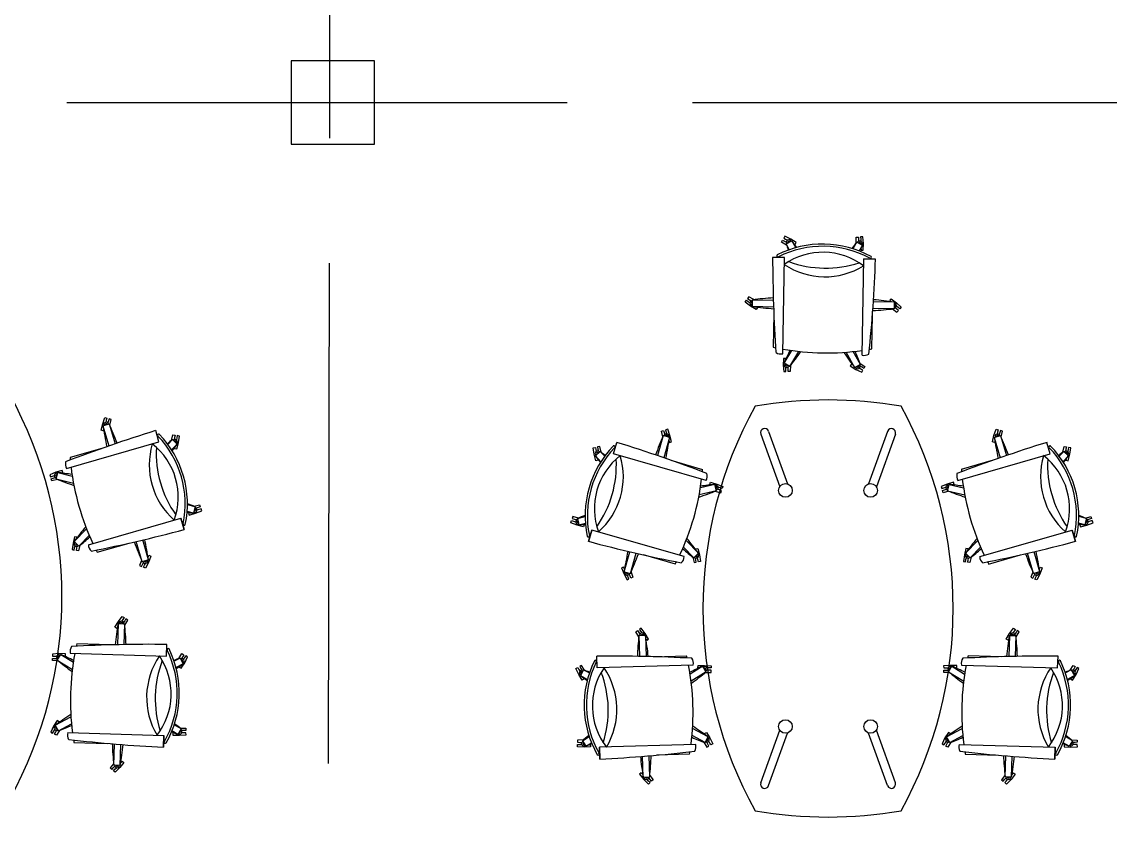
# Model space of a CAD drawing. Header units: millimetres. Extents: x -1544140 to 7445918, y -1294905 to 2019878.
# Drawn here: x 691253 to 696472, y 175672 to 179525 of the extents above; entities that cross this region are included whole.
import ezdxf

# ---------------------------------------------------------------- set-up
doc = ezdxf.new("R2010")
doc.units = ezdxf.units.MM
doc.header["$MEASUREMENT"] = 0
doc.linetypes.add('ACAD_ISO02W100', pattern=[15, 12, -3])

msp = doc.modelspace()

# ---------------------------------------------------------------- linework, layer by layer
at = {"color": 9, "linetype": 'ACAD_ISO02W100', "ltscale": 200, "true_color": 0xc4c4c5}
for p, q in [((692689.5, 154967.2), (692744.4, 188137.8)), ((631468.7, 179136.6), (753969, 179137.8))]:
    msp.add_line(p, q, dxfattribs=at)
at = {"color": 18, "linetype": 'ByBlock', "true_color": 0x000000}
for p, q in [((694896.4, 178468.4), (694901.4, 178477.7)), ((694920.1, 178454.1), (694896.4, 178468.4)), ((694901.4, 178477.7), (694910.7, 178472.7)), ((694911.4, 178496.1), (694906.4, 178486.9)), ((694906.4, 178486.9), (694915.7, 178481.9)), ((694910.7, 178472.7), (694919.6, 178467.9)), ((694939.9, 178482.6), (694911.4, 178496.1)), ((694915.7, 178481.9), (694924.6, 178477.1)), ((694917.9, 178459.7), (694945.4, 178475)), ((694966.9, 178466.2), (694939.9, 178482.6)), ((694945.4, 178475), (694964.1, 178441.3)), ((694961.9, 178457), (694966.9, 178466.2)), ((695257.7, 178469.6), (695237.9, 178436.6)), ((695254, 178464.9), (695254.5, 178492.5)), ((695254.5, 178492.5), (695265, 178492.8)), ((695257.7, 178469.6), (695284.7, 178453.4)), ((695265, 178492.8), (695265.3, 178482.3)), ((695265.3, 178482.3), (695265.6, 178472.2)), ((695286, 178493.4), (695275.5, 178493.1)), ((695275.5, 178493.1), (695275.8, 178482.6)), ((695275.8, 178482.6), (695276.1, 178472.5)), ((695288.5, 178462), (695286, 178493.4)), ((694917.9, 178459.7), (694933.4, 178431.7)), ((694956.4, 178459.9), (694961.9, 178457)), ((695284.7, 178453.4), (695268.2, 178425.9)), ((695277.2, 178436.3), (695277.3, 178430.2)), ((695277.3, 178430.2), (695287.8, 178430.5)), ((695287.8, 178430.5), (695288.5, 178462)), ((694909.9, 178394.1), (694853.4, 178395.1)), ((694902, 177932.7), (694909.9, 178394.1)), ((695282.5, 177926.2), (695290.4, 178387.6)), ((695290.4, 178387.6), (695346.9, 178386.6)), ((695346.9, 178386.6), (695290.4, 178387.6)), ((694739.3, 178206.7), (694733.5, 178198)), ((694763.1, 178192.6), (694739.3, 178206.7)), ((694721.9, 178180.5), (694727.7, 178189.2)), ((694747.3, 178161.8), (694721.9, 178180.5)), ((694727.7, 178189.2), (694736.4, 178183.4)), ((694733.5, 178198), (694742.2, 178192.2)), ((694736.4, 178183.4), (694744.9, 178177.8)), ((694742.2, 178192.2), (694750.7, 178186.6)), ((694774.4, 178145.6), (694747.3, 178161.8)), ((694756.6, 178160.4), (694757.1, 178191.9)), ((694756.6, 178160.4), (694857.9, 178158.7)), ((694757.1, 178191.9), (694856.9, 178190.2)), ((694780.2, 178154.4), (694774.4, 178145.6)), ((694775, 178157.8), (694780.2, 178154.4)), ((695435.6, 178148.8), (695334.3, 178150.5)), ((695436.2, 178180.3), (695336.4, 178182)), ((695415.6, 178189.2), (695422.5, 178197.1)), ((695423.5, 178182.3), (695415.6, 178189.2)), ((695422.5, 178197.1), (695447.3, 178177.6)), ((695423.8, 178182.1), (695423.5, 178182.3)), ((695436.2, 178180.3), (695435.6, 178148.8)), ((695448.3, 178146.8), (695440.6, 178153.4)), ((695447.3, 178177.6), (695470, 178155.7)), ((695455.2, 178154.7), (695447.6, 178161.3)), ((695463.1, 178147.8), (695455.2, 178154.7)), ((695470, 178155.7), (695463.1, 178147.8)), ((694859.3, 178123.7), (694856.6, 177964.4)), ((695329, 177956.3), (695331.7, 178115.6)), ((695428.9, 178148), (695449.3, 178132)), ((695456.2, 178139.9), (695448.3, 178146.8)), ((695449.3, 178132), (695456.2, 178139.9)), ((694908.1, 177887.3), (694944.8, 177948.5)), ((694935.1, 177871.1), (694978.9, 177944.2)), ((695247.3, 177865.8), (695206, 177940.3)), ((695274.9, 177881), (695240.2, 177943.5)), ((694904.9, 177910.3), (694904.2, 177878.7)), ((694915.4, 177910.6), (694904.9, 177910.3)), ((694915.6, 177904.4), (694915.4, 177910.6)), ((694904.2, 177878.7), (694906.7, 177847.3)), ((694906.7, 177847.3), (694917.2, 177847.6)), ((694935.1, 177871.1), (694908.1, 177887.3)), ((694916.9, 177858.1), (694916.6, 177868.2)), ((694917.2, 177847.6), (694916.9, 177858.1)), ((694927.4, 177858.4), (694927.1, 177868.5)), ((694927.7, 177847.9), (694927.4, 177858.4)), ((694938.2, 177848.2), (694927.7, 177847.9)), ((694938.8, 177875.8), (694938.2, 177848.2)), ((695230.9, 177883.7), (695225.9, 177874.5)), ((695225.9, 177874.5), (695252.9, 177858.2)), ((695236.3, 177880.8), (695230.9, 177883.7)), ((695274.9, 177881), (695247.3, 177865.8)), ((695252.9, 177858.2), (695281.3, 177844.6)), ((695277.1, 177858.8), (695268.2, 177863.6)), ((695272.7, 177886.6), (695296.3, 177872.3)), ((695282.1, 177868), (695273.2, 177872.8)), ((695286.3, 177853.8), (695277.1, 177858.8)), ((695281.3, 177844.6), (695286.3, 177853.8)), ((695291.3, 177863), (695282.1, 177868)), ((695296.3, 177872.3), (695291.3, 177863)), ((691640.6, 177597.3), (691651, 177627)), ((691651, 177627), (691661.1, 177624)), ((691633.1, 177566.7), (691640.6, 177597.3)), ((691642, 177588), (691672.3, 177596.7)), ((691642, 177588), (691670, 177490.6)), ((691658.1, 177614), (691655.2, 177604.3)), ((691661.1, 177624), (691658.1, 177614)), ((691668.2, 177611), (691665.3, 177601.3)), ((691671.2, 177621), (691668.2, 177611)), ((691681.2, 177618.1), (691671.2, 177621)), ((691672.3, 177596.7), (691699.9, 177500.8)), ((691674.7, 177591.2), (691681.2, 177618.1)), ((691643.1, 177563.7), (691633.1, 177566.7)), ((691644.9, 177569.6), (691643.1, 177563.7)), ((691910.3, 177509.8), (691894.7, 177564.1)), ((691970.7, 177517.6), (691977.5, 177544.4)), ((691977.5, 177544.4), (691987.8, 177542.4)), ((691985.7, 177532.1), (691983.7, 177522.1)), ((691987.8, 177542.4), (691985.7, 177532.1)), ((691996, 177530), (691994, 177520.1)), ((691998.1, 177540.3), (691996, 177530)), ((692008.4, 177538.3), (691998.1, 177540.3)), ((692003.7, 177507.1), (692008.4, 177538.3)), ((694329.1, 177540.3), (694301.5, 177444.4)), ((694320.1, 177561.6), (694330.2, 177564.6)), ((694326.7, 177534.7), (694320.1, 177561.6)), ((694359.4, 177531.5), (694329.1, 177540.3)), ((694330.2, 177564.6), (694333.2, 177554.5)), ((694359.4, 177531.5), (694331.3, 177434.1)), ((694333.2, 177554.5), (694336.1, 177544.8)), ((694350.3, 177570.6), (694340.3, 177567.6)), ((694340.3, 177567.6), (694343.3, 177557.5)), ((694343.3, 177557.5), (694346.2, 177547.8)), ((694360.8, 177540.8), (694350.3, 177570.6)), ((694368.3, 177510.2), (694360.8, 177540.8)), ((695907.4, 177510.2), (695914.9, 177540.8)), ((695914.9, 177540.8), (695925.4, 177570.6)), ((695916.3, 177531.5), (695946.6, 177540.3)), ((695916.3, 177531.5), (695944.4, 177434.1)), ((695925.4, 177570.6), (695935.4, 177567.6)), ((695932.4, 177557.5), (695929.5, 177547.8)), ((695935.4, 177567.6), (695932.4, 177557.5)), ((695942.5, 177554.5), (695939.6, 177544.8)), ((695945.5, 177564.6), (695942.5, 177554.5)), ((695955.6, 177561.6), (695945.5, 177564.6)), ((695946.6, 177540.3), (695974.2, 177444.4)), ((695949, 177534.7), (695955.6, 177561.6)), ((691466.9, 177382.3), (691910.3, 177509.8)), ((691637, 177479), (691483.9, 177435)), ((691975.4, 177521.4), (691953.2, 177498.3)), ((691998.1, 177499.5), (691971.4, 177471.8)), ((691975.4, 177521.4), (691998.1, 177499.5)), ((691986.9, 177484.6), (691985.7, 177478.5)), ((691985.7, 177478.5), (691996, 177476.5)), ((691996, 177476.5), (692003.7, 177507.1)), ((693993, 177481.8), (694003.3, 177483.9)), ((693997.7, 177450.6), (693993, 177481.8)), ((694003.3, 177483.9), (694005.4, 177473.6)), ((694005.4, 177473.6), (694007.4, 177463.6)), ((694023.9, 177488), (694013.6, 177485.9)), ((694013.6, 177485.9), (694015.7, 177475.6)), ((694015.7, 177475.6), (694017.7, 177465.7)), ((694030.7, 177461.2), (694023.9, 177488)), ((694091, 177453.4), (694106.7, 177507.6)), ((694356.5, 177513.1), (694358.2, 177507.2)), ((694358.2, 177507.2), (694368.3, 177510.2)), ((695917.5, 177507.2), (695907.4, 177510.2)), ((695919.2, 177513.1), (695917.5, 177507.2)), ((696184.7, 177453.4), (696169, 177507.6)), ((696245, 177461.2), (696251.8, 177488)), ((696251.8, 177488), (696262.1, 177485.9)), ((696260, 177475.6), (696258, 177465.7)), ((696262.1, 177485.9), (696260, 177475.6)), ((696270.3, 177473.6), (696268.3, 177463.6)), ((696272.4, 177483.9), (696270.3, 177473.6)), ((696282.7, 177481.8), (696272.4, 177483.9)), ((696278, 177450.6), (696282.7, 177481.8)), ((694005.4, 177420), (693997.7, 177450.6)), ((694026, 177464.9), (694003.3, 177443.1)), ((694003.3, 177443.1), (694030, 177415.4)), ((694015.7, 177422.1), (694005.4, 177420)), ((694014.5, 177428.1), (694015.7, 177422.1)), ((694026, 177464.9), (694048.2, 177441.9)), ((694534.5, 177325.8), (694091, 177453.4)), ((694364.4, 177422.6), (694517.5, 177378.5)), ((695741.2, 177325.8), (696184.7, 177453.4)), ((695911.3, 177422.6), (695758.2, 177378.5)), ((696249.7, 177464.9), (696227.5, 177441.9)), ((696272.4, 177443.1), (696245.7, 177415.4)), ((696249.7, 177464.9), (696272.4, 177443.1)), ((696261.2, 177428.1), (696260, 177422.1)), ((696260, 177422.1), (696270.3, 177420)), ((696270.3, 177420), (696278, 177450.6)), ((691446.3, 177372.9), (691415.9, 177364.3)), ((691449.6, 177362.9), (691446.3, 177372.9)), ((691415.9, 177364.3), (691386.6, 177352.7)), ((691386.6, 177352.7), (691389.9, 177342.8)), ((691389.9, 177342.8), (691399.9, 177346.1)), ((691393.3, 177332.8), (691403.2, 177336.2)), ((691396.7, 177322.9), (691393.3, 177332.8)), ((691423.3, 177330.4), (691396.7, 177322.9)), ((691399.9, 177346.1), (691409.5, 177349.4)), ((691403.2, 177336.2), (691412.8, 177339.4)), ((691417.7, 177332.6), (691425.3, 177363.2)), ((691417.7, 177332.6), (691500.4, 177312)), ((691425.3, 177363.2), (691494.5, 177346)), ((691443.8, 177361), (691449.6, 177362.9)), ((694551.8, 177306.5), (694555.1, 177316.4)), ((694555.1, 177316.4), (694585.5, 177307.8)), ((695720.6, 177316.4), (695690.2, 177307.8)), ((695723.9, 177306.5), (695720.6, 177316.4)), ((694583.7, 177276.1), (694501, 177255.6)), ((694576.1, 177306.7), (694506.8, 177289.5)), ((694557.6, 177304.5), (694551.8, 177306.5)), ((694583.7, 177276.1), (694576.1, 177306.7)), ((694578.1, 177274), (694604.7, 177266.4)), ((694585.5, 177307.8), (694614.8, 177296.3)), ((694598.1, 177279.7), (694588.5, 177283)), ((694601.5, 177289.7), (694591.9, 177292.9)), ((694608.1, 177276.4), (694598.1, 177279.7)), ((694611.5, 177286.3), (694601.5, 177289.7)), ((694604.7, 177266.4), (694608.1, 177276.4)), ((694614.8, 177296.3), (694611.5, 177286.3)), ((695690.2, 177307.8), (695660.9, 177296.3)), ((695660.9, 177296.3), (695664.3, 177286.3)), ((695664.3, 177286.3), (695674.2, 177289.7)), ((695667.6, 177276.4), (695677.6, 177279.7)), ((695671, 177266.4), (695667.6, 177276.4)), ((695697.6, 177274), (695671, 177266.4)), ((695674.2, 177289.7), (695683.8, 177292.9)), ((695677.6, 177279.7), (695687.2, 177283)), ((695692, 177276.1), (695699.6, 177306.7)), ((695692, 177276.1), (695774.7, 177255.6)), ((695699.6, 177306.7), (695768.9, 177289.5)), ((695718.1, 177304.5), (695723.9, 177306.5)), ((692076.8, 177168.8), (692045.7, 177176.5)), ((692084.4, 177199.4), (692047.1, 177208.7)), ((692058.3, 177171), (692052.4, 177169)), ((692052.4, 177169), (692055.8, 177159.1)), ((692055.8, 177159.1), (692086.1, 177167.7)), ((692084.4, 177199.4), (692076.8, 177168.8)), ((692078.8, 177201.6), (692105.4, 177209.1)), ((692086.1, 177167.7), (692115.5, 177179.3)), ((692098.8, 177195.8), (692089.2, 177192.6)), ((692102.2, 177185.9), (692092.6, 177182.6)), ((692108.8, 177199.2), (692098.8, 177195.8)), ((692112.1, 177189.2), (692102.2, 177185.9)), ((692105.4, 177209.1), (692108.8, 177199.2)), ((692115.5, 177179.3), (692112.1, 177189.2)), ((691572.1, 177016.5), (692015.5, 177144.1)), ((692015.5, 177144.1), (692031.1, 177089.8)), ((692031.1, 177089.8), (692015.5, 177144.1)), ((693885.9, 177122.8), (693889.3, 177132.8)), ((693915.3, 177111.2), (693885.9, 177122.8)), ((693889.3, 177132.8), (693899.2, 177129.4)), ((693896, 177152.7), (693892.6, 177142.7)), ((693892.6, 177142.7), (693902.6, 177139.3)), ((693922.6, 177145.1), (693896, 177152.7)), ((693899.2, 177129.4), (693908.8, 177126.2)), ((693902.6, 177139.3), (693912.2, 177136.1)), ((693945.6, 177102.6), (693915.3, 177111.2)), ((693917, 177142.9), (693954.3, 177152.2)), ((693917, 177142.9), (693924.6, 177112.4)), ((693924.6, 177112.4), (693955.7, 177120.1)), ((693943.1, 177114.6), (693949, 177112.6)), ((693949, 177112.6), (693945.6, 177102.6)), ((696351.1, 177112.4), (696320, 177120.1)), ((696358.7, 177142.9), (696321.4, 177152.2)), ((696332.6, 177114.6), (696326.7, 177112.6)), ((696326.7, 177112.6), (696330.1, 177102.6)), ((696330.1, 177102.6), (696360.5, 177111.2)), ((696358.7, 177142.9), (696351.1, 177112.4)), ((696353.1, 177145.1), (696379.7, 177152.7)), ((696360.5, 177111.2), (696389.8, 177122.8)), ((696373.1, 177139.3), (696363.5, 177136.1)), ((696376.5, 177129.4), (696366.9, 177126.2)), ((696383.1, 177142.7), (696373.1, 177139.3)), ((696386.4, 177132.8), (696376.5, 177129.4)), ((696379.7, 177152.7), (696383.1, 177142.7)), ((696389.8, 177122.8), (696386.4, 177132.8)), ((691506.1, 177055.5), (691498.3, 177024.9)), ((691504, 177032.5), (691563.2, 177093.8)), ((691516.4, 177053.4), (691506.1, 177055.5)), ((691515.2, 177047.4), (691516.4, 177053.4)), ((691526.7, 177010.6), (691576.2, 177062)), ((693985.9, 177087.6), (693970.2, 177033.3)), ((693970.2, 177033.3), (693985.9, 177087.6)), ((694429.3, 176960.1), (693985.9, 177087.6)), ((695846.4, 176960.1), (696289.9, 177087.6)), ((696289.9, 177087.6), (696305.5, 177033.3)), ((696305.5, 177033.3), (696289.9, 177087.6)), ((691498.3, 177024.9), (691493.7, 176993.7)), ((691526.7, 177010.6), (691504, 177032.5)), ((691504, 176991.7), (691506, 177002)), ((691506, 177002), (691508, 177011.9)), ((691516.3, 176999.9), (691518.3, 177009.8)), ((691531.3, 177014.3), (691524.6, 176987.5)), ((691614.5, 176980.9), (691767.6, 177024.9)), ((691829.8, 176935.3), (691801.7, 177032.7)), ((691860, 176944), (691832.4, 177039.9)), ((694474.7, 176954.1), (694425.2, 177005.5)), ((694497.4, 176976), (694438.2, 177037.4)), ((695778.3, 176976), (695837.5, 177037.4)), ((695801, 176954.1), (695850.5, 177005.5)), ((691493.7, 176993.7), (691504, 176991.7)), ((691514.3, 176989.6), (691516.3, 176999.9)), ((691524.6, 176987.5), (691514.3, 176989.6)), ((691858.1, 176956.4), (691858.2, 176956.7)), ((691858.2, 176956.7), (691862.5, 176966.3)), ((691872.1, 176962), (691860.7, 176932.6)), ((691862.5, 176966.3), (691872.1, 176962)), ((694141.4, 176887.5), (694168.9, 176983.4)), ((694171.6, 176878.8), (694199.7, 176976.3)), ((694386.9, 176924.4), (694233.8, 176968.5)), ((694470, 176957.9), (694476.8, 176931.1)), ((694474.7, 176954.1), (694497.4, 176976)), ((694485, 176943.4), (694483.1, 176953.4)), ((694485, 176997), (694495.3, 176999.1)), ((694486.2, 176990.9), (694485, 176997)), ((694495.3, 176945.5), (694493.3, 176955.4)), ((694495.3, 176999.1), (694503, 176968.5)), ((694503, 176968.5), (694507.7, 176937.3)), ((695772.7, 176968.5), (695768, 176937.3)), ((695780.4, 176999.1), (695772.7, 176968.5)), ((695801, 176954.1), (695778.3, 176976)), ((695790.7, 176997), (695780.4, 176999.1)), ((695780.4, 176945.5), (695782.4, 176955.4)), ((695789.5, 176990.9), (695790.7, 176997)), ((695790.7, 176943.4), (695792.7, 176953.4)), ((695805.7, 176957.9), (695798.9, 176931.1)), ((695888.8, 176924.4), (696041.9, 176968.5)), ((696104.1, 176878.8), (696076, 176976.3)), ((696134.3, 176887.5), (696106.8, 176983.4)), ((691827.1, 176941.5), (691817.7, 176917.3)), ((691817.7, 176917.3), (691827.2, 176913)), ((691827.2, 176913), (691831.5, 176922.6)), ((691860, 176944), (691829.8, 176935.3)), ((691831.5, 176922.6), (691835.7, 176931.9)), ((691836.8, 176908.7), (691841.1, 176918.3)), ((691846.4, 176904.5), (691836.8, 176908.7)), ((691841.1, 176918.3), (691845.2, 176927.6)), ((691860.7, 176932.6), (691846.4, 176904.5)), ((694138.9, 176909.8), (694129.3, 176905.5)), ((694129.3, 176905.5), (694140.7, 176876.1)), ((694143.1, 176900.2), (694138.9, 176909.8)), ((694143.3, 176899.9), (694143.1, 176900.2)), ((694476.8, 176931.1), (694487.1, 176933.2)), ((694487.1, 176933.2), (694485, 176943.4)), ((694497.4, 176935.2), (694495.3, 176945.5)), ((694507.7, 176937.3), (694497.4, 176935.2)), ((695768, 176937.3), (695778.3, 176935.2)), ((695778.3, 176935.2), (695780.4, 176945.5)), ((695788.6, 176933.2), (695790.7, 176943.4)), ((695798.9, 176931.1), (695788.6, 176933.2)), ((696132.4, 176899.9), (696132.6, 176900.2)), ((696132.6, 176900.2), (696136.8, 176909.8)), ((696146.4, 176905.5), (696135, 176876.1)), ((696136.8, 176909.8), (696146.4, 176905.5)), ((694140.7, 176876.1), (694155, 176848)), ((694141.4, 176887.5), (694171.6, 176878.8)), ((694155, 176848), (694164.5, 176852.3)), ((694160.3, 176861.9), (694156.1, 176871.1)), ((694164.5, 176852.3), (694160.3, 176861.9)), ((694169.9, 176866.1), (694165.7, 176875.4)), ((694174.1, 176856.6), (694169.9, 176866.1)), ((694183.7, 176860.8), (694174.1, 176856.6)), ((694174.3, 176885), (694183.7, 176860.8)), ((696101.4, 176885), (696092, 176860.8)), ((696092, 176860.8), (696101.6, 176856.6)), ((696101.6, 176856.6), (696105.8, 176866.1)), ((696134.3, 176887.5), (696104.1, 176878.8)), ((696105.8, 176866.1), (696110, 176875.4)), ((696111.2, 176852.3), (696115.4, 176861.9)), ((696120.7, 176848), (696111.2, 176852.3)), ((696115.4, 176861.9), (696119.6, 176871.1)), ((696135, 176876.1), (696120.7, 176848)), ((691699.2, 176621.3), (691715.7, 176648.2)), ((691714.3, 176638.9), (691711.2, 176537.6)), ((691714.3, 176638.9), (691745.8, 176637.9)), ((691715.7, 176648.2), (691734.8, 176673.3)), ((691737.5, 176658.7), (691731.8, 176650.3)), ((691734.8, 176673.3), (691743.5, 176667.4)), ((691743.5, 176667.4), (691737.5, 176658.7)), ((691746.2, 176652.8), (691740.5, 176644.4)), ((691745.8, 176637.9), (691742.7, 176538.2)), ((691752.1, 176661.4), (691746.2, 176652.8)), ((691746.4, 176632), (691760.8, 176655.5)), ((691760.8, 176655.5), (691752.1, 176661.4)), ((691707.9, 176615.4), (691699.2, 176621.3)), ((691711.4, 176620.5), (691707.9, 176615.4)), ((694196.9, 176599.1), (694205.5, 176605)), ((694211.3, 176575.5), (694196.9, 176599.1)), ((694205.5, 176605), (694211.5, 176596.3)), ((694211.5, 176596.3), (694217.2, 176588)), ((694222.9, 176616.8), (694214.2, 176610.9)), ((694214.2, 176610.9), (694220.1, 176602.3)), ((694220.1, 176602.3), (694225.8, 176593.9)), ((694241.9, 176591.7), (694222.9, 176616.8)), ((694258.4, 176564.8), (694241.9, 176591.7)), ((695973.6, 176564.8), (695990, 176591.7)), ((695990, 176591.7), (696009.1, 176616.8)), ((696011.9, 176602.3), (696006.1, 176593.9)), ((696009.1, 176616.8), (696017.8, 176610.9)), ((696017.8, 176610.9), (696011.9, 176602.3)), ((696020.5, 176596.3), (696014.8, 176588)), ((696026.5, 176605), (696020.5, 176596.3)), ((696020.7, 176575.5), (696035.1, 176599.1)), ((696035.1, 176599.1), (696026.5, 176605)), ((691676.2, 176536.7), (691517, 176541.5)), ((691945.9, 176482.5), (691947.6, 176538.9)), ((694243.4, 176582.4), (694211.9, 176581.5)), ((694211.9, 176581.5), (694214.9, 176481.8)), ((694243.4, 176582.4), (694246.5, 176481.1)), ((694246.3, 176564), (694249.8, 176558.9)), ((694249.8, 176558.9), (694258.4, 176564.8)), ((695982.2, 176558.9), (695973.6, 176564.8)), ((695985.7, 176564), (695982.2, 176558.9)), ((695988.6, 176582.4), (695985.5, 176481.1)), ((695988.6, 176582.4), (696020.1, 176581.5)), ((696020.1, 176581.5), (696017.1, 176481.8)), ((691430.6, 176494.9), (691399.2, 176492.9)), ((691399.2, 176492.9), (691399.3, 176482.4)), ((691399.3, 176482.4), (691409.8, 176482.5)), ((691409.8, 176482.5), (691420, 176482.7)), ((691422.6, 176464.2), (691439.2, 176491)), ((691462.2, 176493.8), (691430.6, 176494.9)), ((691439.2, 176491), (691499.9, 176453.5)), ((691456.2, 176483.3), (691462.3, 176483.4)), ((691462.3, 176483.4), (691462.2, 176493.8)), ((691484.6, 176496.5), (691945.9, 176482.5)), ((692005.8, 176471.5), (692020.4, 176494.9)), ((692024.5, 176480.7), (692019.5, 176471.8)), ((692020.4, 176494.9), (692029.6, 176489.8)), ((692029.6, 176489.8), (692024.5, 176480.7)), ((692038.7, 176484.7), (692033.6, 176475.6)), ((692034, 176451.3), (692047.9, 176479.6)), ((692047.9, 176479.6), (692038.7, 176484.7)), ((694011.8, 176426), (694010.1, 176482.5)), ((694281.5, 176480.2), (694440.7, 176485)), ((695950.5, 176480.2), (695791.3, 176485)), ((696220.2, 176426), (696221.9, 176482.5)), ((691399.5, 176471.9), (691410, 176472)), ((691399.7, 176461.4), (691399.5, 176471.9)), ((691427.3, 176460.4), (691399.7, 176461.4)), ((691410, 176472), (691420.1, 176472.2)), ((691422.6, 176464.2), (691495.1, 176419.4)), ((692011.4, 176473.6), (691983.2, 176458.5)), ((692026.3, 176445.9), (691992.4, 176427.7)), ((692011.1, 176435.1), (692008.1, 176429.7)), ((692008.1, 176429.7), (692017.3, 176424.6)), ((692011.4, 176473.6), (692026.3, 176445.9)), ((692017.3, 176424.6), (692034, 176451.3)), ((692033.6, 176475.6), (692028.7, 176466.7)), ((693909.8, 176423.2), (693918.9, 176428.3)), ((693918.9, 176428.3), (693924, 176419.1)), ((693937.3, 176438.5), (693928.1, 176433.4)), ((693928.1, 176433.4), (693933.2, 176424.2)), ((693951.9, 176415), (693937.3, 176438.5)), ((694473, 176440), (694011.8, 176426)), ((694518.5, 176434.6), (694457.7, 176397)), ((694495.3, 176426.9), (694495.5, 176437.4)), ((694501.5, 176426.8), (694495.3, 176426.9)), ((694495.5, 176437.4), (694527, 176438.5)), ((694535, 176407.8), (694518.5, 176434.6)), ((694527, 176438.5), (694558.5, 176436.4)), ((694558.5, 176436.4), (694558.3, 176425.9)), ((695705, 176438.5), (695673.5, 176436.4)), ((695673.5, 176436.4), (695673.7, 176425.9)), ((695696.9, 176407.8), (695713.5, 176434.6)), ((695736.5, 176437.4), (695705, 176438.5)), ((695713.5, 176434.6), (695774.2, 176397)), ((695730.5, 176426.8), (695736.6, 176426.9)), ((695736.6, 176426.9), (695736.5, 176437.4)), ((695759, 176440), (696220.2, 176426)), ((696280.1, 176415), (696294.7, 176438.5)), ((696294.7, 176438.5), (696303.9, 176433.4)), ((696303.9, 176433.4), (696298.8, 176424.2)), ((696313.1, 176428.3), (696308, 176419.1)), ((696322.2, 176423.2), (696313.1, 176428.3)), ((693923.7, 176394.9), (693909.8, 176423.2)), ((693940.4, 176368.1), (693923.7, 176394.9)), ((693924, 176419.1), (693929, 176410.2)), ((693946.3, 176417.2), (693931.4, 176389.4)), ((693931.4, 176389.4), (693965.3, 176371.2)), ((693933.2, 176424.2), (693938.1, 176415.4)), ((693946.3, 176417.2), (693974.5, 176402)), ((693946.6, 176378.6), (693949.6, 176373.2)), ((694535, 176407.8), (694462.5, 176362.9)), ((694530.4, 176404), (694558, 176404.9)), ((694547.7, 176415.6), (694537.5, 176415.7)), ((694547.8, 176426.1), (694537.7, 176426.2)), ((694558.2, 176415.4), (694547.7, 176415.6)), ((694558.3, 176425.9), (694547.8, 176426.1)), ((694558, 176404.9), (694558.2, 176415.4)), ((695673.7, 176425.9), (695684.2, 176426.1)), ((695673.8, 176415.4), (695684.3, 176415.6)), ((695674, 176404.9), (695673.8, 176415.4)), ((695701.6, 176404), (695674, 176404.9)), ((695684.2, 176426.1), (695694.3, 176426.2)), ((695684.3, 176415.6), (695694.5, 176415.7)), ((695696.9, 176407.8), (695769.5, 176362.9)), ((696285.7, 176417.2), (696257.5, 176402)), ((696300.6, 176389.4), (696266.7, 176371.2)), ((696285.4, 176378.6), (696282.4, 176373.2)), ((696285.7, 176417.2), (696300.6, 176389.4)), ((696291.6, 176368.1), (696308.3, 176394.9)), ((696298.8, 176424.2), (696293.8, 176415.4)), ((696308, 176419.1), (696303, 176410.2)), ((696308.3, 176394.9), (696322.2, 176423.2)), ((693949.6, 176373.2), (693940.4, 176368.1)), ((696282.4, 176373.2), (696291.6, 176368.1)), ((691422.2, 176173.4), (691405.5, 176146.6)), ((691413.1, 176152.1), (691488.2, 176192.4)), ((691431.3, 176168.3), (691422.2, 176173.4)), ((691428.3, 176162.9), (691431.3, 176168.3)), ((691405.5, 176146.6), (691391.5, 176118.3)), ((691391.5, 176118.3), (691400.7, 176113.2)), ((691400.7, 176113.2), (691405.8, 176122.4)), ((691405.8, 176122.4), (691410.7, 176131.2)), ((691409.9, 176108.1), (691415, 176117.3)), ((691428.1, 176124.3), (691413.1, 176152.1)), ((691415, 176117.3), (691419.9, 176126.1)), ((691433.7, 176126.5), (691419, 176103)), ((691428.1, 176124.3), (691491, 176158.1)), ((691473.1, 176116.1), (691934.3, 176102.1)), ((692000.2, 176106.9), (691973, 176123.8)), ((691983.3, 176114.7), (691977.1, 176114.6)), ((691977.1, 176114.6), (691977.3, 176104.1)), ((692016.8, 176133.7), (691984.1, 176154)), ((692016.8, 176133.7), (692000.2, 176106.9)), ((692012.1, 176137.5), (692039.8, 176136.6)), ((692029.4, 176125.9), (692019.3, 176125.7)), ((692029.6, 176115.4), (692019.5, 176115.2)), ((692039.9, 176126.1), (692029.4, 176125.9)), ((692040.1, 176115.6), (692029.6, 176115.4)), ((692039.8, 176136.6), (692039.9, 176126.1)), ((692040.3, 176105.1), (692040.1, 176115.6)), ((694544.5, 176095.6), (694469.4, 176136)), ((694526.3, 176111.8), (694535.5, 176116.9)), ((694535.5, 176116.9), (694552.2, 176090.2)), ((695696.5, 176116.9), (695679.8, 176090.2)), ((695687.5, 176095.6), (695762.6, 176136)), ((695705.7, 176111.8), (695696.5, 176116.9)), ((691419, 176103), (691409.9, 176108.1)), ((691502.6, 176069.2), (691661.8, 176064.4)), ((691693.7, 175960), (691696.7, 176061.3)), ((691934.3, 176102.1), (691932.6, 176045.6)), ((691932.6, 176045.6), (691934.3, 176102.1)), ((691977.3, 176104.1), (692008.8, 176103)), ((692008.8, 176103), (692040.3, 176105.1)), ((693917.9, 176080.1), (693917.7, 176069.6)), ((693917.7, 176069.6), (693928.2, 176069.4)), ((693945.5, 176081.1), (693917.9, 176080.1)), ((693928.2, 176069.4), (693938.4, 176069.3)), ((693940.9, 176077.3), (693973.6, 176097.5)), ((693940.9, 176077.3), (693957.4, 176050.5)), ((693957.4, 176050.5), (693984.7, 176067.3)), ((694529.6, 176067.9), (694466.7, 176101.7)), ((694524, 176070), (694538.6, 176046.5)), ((694529.3, 176106.4), (694526.3, 176111.8)), ((694529.6, 176067.9), (694544.5, 176095.6)), ((694542.7, 176060.8), (694537.8, 176069.7)), ((694551.9, 176065.9), (694546.9, 176074.8)), ((694557, 176056.8), (694551.9, 176065.9)), ((694552.2, 176090.2), (694566.2, 176061.9)), ((694566.2, 176061.9), (694557, 176056.8)), ((695679.8, 176090.2), (695665.8, 176061.9)), ((695665.8, 176061.9), (695675, 176056.8)), ((695675, 176056.8), (695680.1, 176065.9)), ((695680.1, 176065.9), (695685.1, 176074.8)), ((695702.4, 176067.9), (695687.5, 176095.6)), ((695689.3, 176060.8), (695694.2, 176069.7)), ((695708, 176070), (695693.4, 176046.5)), ((695702.4, 176067.9), (695765.3, 176101.7)), ((695702.7, 176106.4), (695705.7, 176111.8)), ((696274.6, 176050.5), (696247.3, 176067.3)), ((696291.1, 176077.3), (696258.4, 176097.5)), ((696291.1, 176077.3), (696274.6, 176050.5)), ((696286.5, 176081.1), (696314.1, 176080.1)), ((696303.8, 176069.4), (696293.6, 176069.3)), ((696314.3, 176069.6), (696303.8, 176069.4)), ((696314.1, 176080.1), (696314.3, 176069.6)), ((691725.2, 175959.1), (691728.2, 176058.8)), ((693917.4, 176048.6), (693917.6, 176059.1)), ((693948.9, 176046.6), (693917.4, 176048.6)), ((693917.6, 176059.1), (693928.1, 176058.9)), ((693928.1, 176058.9), (693938.2, 176058.8)), ((693980.4, 176047.6), (693948.9, 176046.6)), ((693974.4, 176058.2), (693980.6, 176058.1)), ((693980.6, 176058.1), (693980.4, 176047.6)), ((694484.6, 176059.6), (694023.3, 176045.6)), ((694023.3, 176045.6), (694025, 175989.2)), ((694025, 175989.2), (694023.3, 176045.6)), ((694455, 176012.8), (694295.8, 176007.9)), ((694538.6, 176046.5), (694547.8, 176051.7)), ((694547.8, 176051.7), (694542.7, 176060.8)), ((695684.2, 176051.7), (695689.3, 176060.8)), ((695693.4, 176046.5), (695684.2, 176051.7)), ((695747.4, 176059.6), (696208.7, 176045.6)), ((695777, 176012.8), (695936.2, 176007.9)), ((696208.7, 176045.6), (696206.9, 175989.2)), ((696206.9, 175989.2), (696208.7, 176045.6)), ((696257.6, 176058.2), (696251.4, 176058.1)), ((696251.4, 176058.1), (696251.6, 176047.6)), ((696251.6, 176047.6), (696283.1, 176046.6)), ((696283.1, 176046.6), (696314.6, 176048.6)), ((696303.9, 176058.9), (696293.8, 176058.8)), ((696314.4, 176059.1), (696303.9, 176058.9)), ((696314.6, 176048.6), (696314.4, 176059.1)), ((691693, 175966.8), (691676.7, 175946.6)), ((691725.2, 175959.1), (691693.7, 175960)), ((691742.2, 175972.5), (691722.3, 175948)), ((691727.1, 175971.4), (691727.3, 175971.7)), ((691727.3, 175971.7), (691734.3, 175979.5)), ((691734.3, 175979.5), (691742.2, 175972.5)), ((694232.5, 175902.6), (694229.5, 176002.3)), ((694264, 175903.6), (694260.9, 176004.9)), ((695968, 175903.6), (695971.1, 176004.9)), ((695999.5, 175902.6), (696002.5, 176002.3)), ((691676.7, 175946.6), (691684.5, 175939.6)), ((691684.5, 175939.6), (691691.5, 175947.4)), ((691691.5, 175947.4), (691698.2, 175955)), ((691692.3, 175932.6), (691699.3, 175940.4)), ((691700.1, 175925.6), (691692.3, 175932.6)), ((691699.3, 175940.4), (691706.1, 175947.9)), ((691722.3, 175948), (691700.1, 175925.6)), ((694223.3, 175923), (694215.5, 175916)), ((694215.5, 175916), (694235.4, 175891.5)), ((694230.3, 175915.2), (694223.3, 175923)), ((694230.6, 175915), (694230.3, 175915.2)), ((694264.7, 175910.3), (694281, 175890.1)), ((695967.3, 175910.3), (695951, 175890.1)), ((696016.5, 175916), (695996.6, 175891.5)), ((696001.4, 175915), (696001.7, 175915.2)), ((696001.7, 175915.2), (696008.7, 175923)), ((696008.7, 175923), (696016.5, 175916)), ((694232.5, 175902.6), (694264, 175903.6)), ((694235.4, 175891.5), (694257.5, 175869.1)), ((694258.4, 175883.9), (694251.6, 175891.5)), ((694257.5, 175869.1), (694265.4, 175876.1)), ((694265.4, 175876.1), (694258.4, 175883.9)), ((694266.2, 175890.9), (694259.4, 175898.5)), ((694273.2, 175883.1), (694266.2, 175890.9)), ((694281, 175890.1), (694273.2, 175883.1)), ((695951, 175890.1), (695958.8, 175883.1)), ((695958.8, 175883.1), (695965.8, 175890.9)), ((695965.8, 175890.9), (695972.6, 175898.5)), ((695966.6, 175876.1), (695973.6, 175883.9)), ((695974.4, 175869.1), (695966.6, 175876.1)), ((695999.5, 175902.6), (695968, 175903.6)), ((695973.6, 175883.9), (695980.4, 175891.5)), ((695996.6, 175891.5), (695974.4, 175869.1))]:
    msp.add_line(p, q, dxfattribs=at)
at = {"color": 18, "linetype": 'ByBlock', "ltscale": 0.4, "true_color": 0x000000}
for p, q in [((694796.2, 177547.2), (694887.3, 177294.9)), ((694833.9, 177560.8), (694924.9, 177308.5)), ((695404.4, 177560.8), (695313.3, 177308.5)), ((695404.4, 177560.8), (695313.3, 177308.5)), ((695442, 177547.2), (695351, 177294.9)), ((695442, 177547.2), (695351, 177294.9)), ((694796.2, 175875.4), (694887.3, 176127.7)), ((694833.9, 175861.8), (694924.9, 176114.1)), ((695404.4, 175861.8), (695313.3, 176114.1)), ((695442, 175875.4), (695351, 176127.7))]:
    msp.add_line(p, q, dxfattribs=at)
msp.add_lwpolyline([(692544.4, 178937.8), (692944.4, 178937.8), (692944.4, 179337.8), (692544.4, 179337.8)], close=True)
for centre in [(694914.9, 177277.3), (695323.4, 177277.3), (695323.4, 177277.3), (694914.9, 176145.3), (695323.4, 176145.3)]:
    msp.add_circle(centre, 32.7, dxfattribs=at)
at = {"color": 18, "linetype": 'ByBlock', "true_color": 0x000000}
for centre, radius, start, end in [((694931.7, 178467.3), 12.1, 29.0168, 209.0168), ((694931.7, 178467.3), 5.25, 29.0168, 209.0168), ((693433, 177357.2), 1880.6, 35.2487, 36.4646), ((696730.9, 177300.6), 1880.6, 141.569, 142.785), ((695271.2, 178461.5), 12.1, 329.0168, 149.0168), ((695271.2, 178461.5), 5.25, 329.0168, 149.0168), ((695093.1, 177977.5), 481.4, 61.0855, 116.9482), ((695093.1, 177977.5), 470.9, 61.3096, 116.724), ((695095.1, 178096), 323.7, 53.008, 125.0256), ((696666.8, 179151), 1880.6, 201.569, 202.5322), ((693560.5, 179204.4), 1880.6, 335.5015, 336.4646), ((701643.7, 178405.6), 6790.3, 180.0886, 183.94274), ((694878.1, 178402.4), 5.33, 127.7059, 306.0897), ((695104.7, 178655.1), 353, 236.399, 301.6346), ((695108.1, 178852.1), 508.8, 249.6557, 288.3779), ((688560.9, 178630.1), 6790.3, 354.09091, 357.94504), ((695322.4, 178394.8), 5.33, 231.9439, 50.3277), ((694756.8, 178176.2), 12.1, 89.0168, 269.0168), ((694756.8, 178176.2), 5.25, 89.0168, 269.0168), ((695032.3, 180020.8), 1880.6, 261.569, 264.6918), ((694968.8, 176323.2), 1880.6, 93.4238, 96.4646), ((695160.4, 176320), 1880.6, 81.569, 84.6098), ((695435.9, 178164.5), 12.1, 269.0168, 89.0168), ((695435.9, 178164.5), 5.25, 269.0168, 89.0168), ((695223.9, 180017.5), 1880.6, 273.3419, 276.4646), ((695112.9, 179134.6), 1197.9, 257.6428, 258.1995), ((695112.9, 179134.6), 1197.9, 259.8766, 278.1571), ((696632.3, 177136.4), 1880.6, 154.3738, 156.4646), ((693461.8, 179040.1), 1880.6, 321.569, 324.3165), ((693525.9, 177189.7), 1880.6, 21.569, 23.6599), ((695112.9, 179134.6), 1197.9, 279.8341, 280.3909), ((694893.3, 177976.7), 44.9, 238.0124, 281.1786), ((696759.8, 178983.5), 1880.6, 213.7172, 216.4646), ((695292.7, 177969.9), 44.9, 256.8551, 300.0213), ((694921.6, 177879.2), 12.1, 149.0168, 329.0168), ((694921.6, 177879.2), 5.25, 149.0168, 329.0168), ((695261.1, 177873.4), 12.1, 209.0168, 29.0168), ((695261.1, 177873.4), 5.25, 209.0168, 29.0168), ((693501.5, 177869.2), 1880.6, 188.598, 191.7208), ((691657.2, 177592.4), 12.1, 16.0458, 196.0458), ((691657.2, 177592.4), 5.25, 16.0458, 196.0458), ((689947.5, 176847), 1880.6, 20.4528, 23.4936), ((693893.3, 171074.6), 6790.3, 107.11758, 110.97171), ((691909, 177542.6), 5.33, 54.7349, 233.1187), ((691565.6, 177212.7), 470.9, 348.3386, 43.753), ((691565.6, 177212.7), 481.4, 348.1144, 43.9772), ((691986.7, 177510.5), 12.1, 316.0458, 136.0458), ((696053.8, 176790.5), 1880.6, 156.5064, 159.5472), ((694344.2, 177535.9), 12.1, 343.9542, 163.9542), ((694344.2, 177535.9), 5.25, 343.9542, 163.9542), ((692499.8, 177812.7), 1880.6, 348.2792, 351.402), ((697775.9, 177812.7), 1880.6, 188.598, 191.7208), ((695931.5, 177535.9), 12.1, 16.0458, 196.0458), ((695931.5, 177535.9), 5.25, 16.0458, 196.0458), ((694221.9, 176790.5), 1880.6, 20.4528, 23.4936), ((692216.9, 177400), 353, 163.428, 228.6636), ((691679.5, 177245.4), 323.7, 340.037, 52.0546), ((692406.3, 177454.5), 508.8, 176.6847, 215.4069), ((693148.6, 176051.6), 1880.6, 128.598, 129.5612), ((690486.4, 178618.4), 1880.6, 322.2777, 323.4936), ((691986.7, 177510.5), 5.25, 316.0458, 136.0458), ((694435.7, 177156.2), 481.4, 136.0228, 191.8856), ((694435.7, 177156.2), 470.9, 136.247, 191.6614), ((694092.4, 177486.2), 5.33, 306.8813, 125.2651), ((692108, 171018.1), 6790.3, 69.02829, 72.88242), ((698167.7, 171018.1), 6790.3, 107.11758, 110.97171), ((696183.3, 177486.2), 5.33, 54.7349, 233.1187), ((695840, 177156.2), 470.9, 348.3386, 43.753), ((695840, 177156.2), 481.4, 348.1144, 43.9772), ((692677.9, 177532.6), 1197.9, 184.6717, 185.2285), ((694321.9, 177189), 323.7, 127.9454, 199.963), ((694014.7, 177454), 12.1, 43.9542, 223.9542), ((695515, 178561.9), 1880.6, 216.5064, 217.7223), ((694014.7, 177454), 5.25, 43.9542, 223.9542), ((693595.1, 177398), 508.8, 324.5931, 3.3153), ((693784.5, 177343.5), 353, 311.3364, 16.572), ((692852.7, 175995.1), 1880.6, 50.4388, 51.402), ((696491.2, 177343.5), 353, 163.428, 228.6636), ((695953.8, 177189), 323.7, 340.037, 52.0546), ((696680.6, 177398), 508.8, 176.6847, 215.4069), ((697423, 175995.1), 1880.6, 128.598, 129.5612), ((694760.7, 178561.9), 1880.6, 322.2777, 323.4936), ((696261, 177454), 12.1, 316.0458, 136.0458), ((696261, 177454), 5.25, 316.0458, 136.0458), ((691506.4, 177403.5), 44.9, 165.0414, 208.2075), ((692677.9, 177532.6), 1197.9, 186.9056, 205.186), ((693323.5, 177476.1), 1197.9, 354.7715, 355.3283), ((696952.2, 177476.1), 1197.9, 184.6717, 185.2285), ((691421.5, 177347.9), 12.1, 76.0458, 256.0458), ((691421.5, 177347.9), 5.25, 76.0458, 256.0458), ((692103.9, 179083.6), 1880.6, 248.598, 251.3455), ((691212.1, 175494.6), 1880.6, 81.4027, 83.4936), ((693323.5, 177476.1), 1197.9, 334.814, 353.0944), ((694495, 177347), 44.9, 331.7925, 14.9586), ((695780.7, 177347), 44.9, 165.0414, 208.2075), ((696952.2, 177476.1), 1197.9, 186.9056, 205.186), ((693897.5, 179027.1), 1880.6, 288.6545, 291.402), ((694789.2, 175438.2), 1880.6, 96.5064, 98.5973), ((694579.9, 177291.4), 12.1, 283.9542, 103.9542), ((694579.9, 177291.4), 5.25, 283.9542, 103.9542), ((695695.8, 177291.4), 12.1, 76.0458, 256.0458), ((695695.8, 177291.4), 5.25, 76.0458, 256.0458), ((696378.2, 179027.1), 1880.6, 248.598, 251.3455), ((695486.5, 175438.2), 1880.6, 81.4027, 83.4936), ((691398.1, 175448.4), 1880.6, 68.598, 69.8139), ((692289.9, 179037.4), 1880.6, 262.5304, 263.4936), ((692080.6, 177184.1), 12.1, 256.0458, 76.0458), ((692080.6, 177184.1), 5.25, 256.0458, 76.0458), ((692031.8, 177115.6), 5.33, 158.9729, 337.3567), ((693920.8, 177127.6), 12.1, 103.9542, 283.9542), ((693920.8, 177127.6), 5.25, 103.9542, 283.9542), ((694603.3, 175392), 1880.6, 110.1861, 111.402), ((693711.5, 178980.9), 1880.6, 276.5064, 277.4696), ((696564.2, 178980.9), 1880.6, 262.5304, 263.4936), ((695672.4, 175392), 1880.6, 68.598, 69.8139), ((696354.9, 177127.6), 12.1, 256.0458, 76.0458), ((696354.9, 177127.6), 5.25, 256.0458, 76.0458), ((693015.6, 175913.6), 1880.6, 140.7461, 143.4936), ((690353.4, 178480.4), 1880.6, 308.598, 310.6889), ((690276.6, 183649.5), 6790.3, 281.11989, 284.97402), ((693969.5, 177059.1), 5.33, 202.6433, 21.0271), ((696306.2, 177059.1), 5.33, 158.9729, 337.3567), ((691515.3, 177021.5), 12.1, 136.0458, 316.0458), ((691515.3, 177021.5), 5.25, 136.0458, 316.0458), ((691616.8, 177019.6), 44.9, 183.8841, 227.0502), ((693554.5, 177685), 1880.6, 200.3709, 203.4936), ((690000.5, 176662.8), 1880.6, 8.598, 11.6388), ((695724.7, 183593.1), 6790.3, 255.02598, 258.88011), ((692985.8, 175857.2), 1880.6, 36.5064, 39.2539), ((697289.9, 175857.2), 1880.6, 140.7461, 143.4936), ((694551, 183593.1), 6790.3, 281.11989, 284.97402), ((692677.9, 177532.6), 1197.9, 206.8631, 207.4199), ((696000.9, 176606.4), 1880.6, 168.3612, 171.402), ((692446.9, 177628.5), 1880.6, 336.5064, 339.6291), ((694384.6, 176963.1), 44.9, 312.9498, 356.1159), ((695648, 178423.9), 1880.6, 229.3111, 231.402), ((694486.1, 176965.1), 12.1, 223.9542, 43.9542), ((694486.1, 176965.1), 5.25, 223.9542, 43.9542), ((695789.6, 176965.1), 12.1, 136.0458, 316.0458), ((695789.6, 176965.1), 5.25, 136.0458, 316.0458), ((694627.7, 178423.9), 1880.6, 308.598, 310.6889), ((695891.1, 176963.1), 44.9, 183.8841, 227.0502), ((697828.8, 177628.5), 1880.6, 200.3709, 203.4936), ((694274.8, 176606.4), 1880.6, 8.598, 11.6388), ((691844.9, 176939.6), 12.1, 196.0458, 16.0458), ((691844.9, 176939.6), 5.25, 196.0458, 16.0458), ((693323.5, 177476.1), 1197.9, 332.5801, 333.1369), ((696952.2, 177476.1), 1197.9, 206.8631, 207.4199), ((694156.5, 176883.2), 12.1, 163.9542, 343.9542), ((694156.5, 176883.2), 5.25, 163.9542, 343.9542), ((696119.2, 176883.2), 12.1, 196.0458, 16.0458), ((696119.2, 176883.2), 5.25, 196.0458, 16.0458), ((693570.8, 176338.6), 1880.6, 170.8128, 173.9355), ((691730, 176638.4), 12.1, 358.2606, 178.2606), ((691730, 176638.4), 5.25, 358.2606, 178.2606), ((689874.4, 176450.9), 1880.6, 2.6676, 5.7084), ((694227.6, 176582), 12.1, 1.7394, 181.7394), ((694227.6, 176582), 5.25, 1.7394, 181.7394), ((696004.3, 176582), 12.1, 358.2606, 178.2606), ((696004.3, 176582), 5.25, 358.2606, 178.2606), ((691868.5, 169749.1), 6790.3, 89.33236, 93.18649), ((692683.7, 176269.7), 1197.9, 166.8865, 167.4433), ((696083.2, 176394.4), 1880.6, 174.2916, 177.3324), ((692386.9, 176282.2), 1880.6, 6.0645, 9.1872), ((697845.1, 176282.2), 1880.6, 170.8128, 173.9355), ((694148.8, 176394.4), 1880.6, 2.6676, 5.7084), ((691430.9, 176477.6), 12.1, 58.2606, 238.2606), ((691430.9, 176477.6), 5.25, 58.2606, 238.2606), ((690665.5, 174776.9), 1880.6, 63.6175, 65.7084), ((691528.8, 176504.6), 44.9, 147.2562, 190.4223), ((692683.7, 176269.7), 1197.9, 169.1203, 187.4008), ((692204.3, 176284.3), 353, 145.6428, 210.8784), ((691645.3, 176301.2), 323.7, 322.2518, 34.2694), ((691526.9, 176304.8), 470.9, 330.5534, 25.9678), ((691526.9, 176304.8), 481.4, 330.3292, 26.1919), ((691954.7, 176514.1), 5.33, 36.9497, 215.3335), ((694089.2, 169692.6), 6790.3, 86.81351, 90.66764), ((693274, 176213.2), 1197.9, 12.5567, 13.1135), ((696142.8, 169692.6), 6790.3, 89.33236, 93.18649), ((696958, 176213.2), 1197.9, 166.8865, 167.4433), ((692610.9, 177921.9), 1880.6, 230.8128, 233.5602), ((692401.3, 176278.3), 508.8, 158.8995, 197.6217), ((692679.6, 174715.7), 1880.6, 110.8128, 111.7759), ((690928.6, 177973), 1880.6, 304.4924, 305.7084), ((692018.8, 176459.8), 12.1, 298.2606, 118.2606), ((692018.8, 176459.8), 5.25, 298.2606, 118.2606), ((694430.8, 176248.4), 481.4, 153.8081, 209.6708), ((694430.8, 176248.4), 470.9, 154.0322, 209.4466), ((694312.3, 176244.8), 323.7, 145.7306, 217.7482), ((694003, 176457.7), 5.33, 324.6665, 143.0503), ((693753.4, 176227.8), 353, 329.1216, 34.3572), ((693274, 176213.2), 1197.9, 352.5992, 10.8797), ((695292.1, 174720.4), 1880.6, 114.2916, 116.3825), ((694428.9, 176448.2), 44.9, 349.5777, 32.7438), ((694526.8, 176421.2), 12.1, 301.7394, 121.7394), ((694526.8, 176421.2), 5.25, 301.7394, 121.7394), ((695705.2, 176421.2), 12.1, 58.2606, 238.2606), ((695705.2, 176421.2), 5.25, 58.2606, 238.2606), ((694939.9, 174720.4), 1880.6, 63.6175, 65.7084), ((695803.1, 176448.2), 44.9, 147.2562, 190.4223), ((696958, 176213.2), 1197.9, 169.1203, 187.4008), ((696478.6, 176227.8), 353, 145.6428, 210.8784), ((695919.7, 176244.8), 323.7, 322.2518, 34.2694), ((695801.2, 176248.4), 470.9, 330.5534, 25.9678), ((695801.2, 176248.4), 481.4, 330.3292, 26.1919), ((696229, 176457.7), 5.33, 36.9497, 215.3335), ((693938.8, 176403.3), 12.1, 61.7394, 241.7394), ((695029, 177916.5), 1880.6, 234.2916, 235.5076), ((693938.8, 176403.3), 5.25, 61.7394, 241.7394), ((693278.1, 174659.3), 1880.6, 68.2241, 69.1872), ((693556.4, 176221.8), 508.8, 342.3783, 21.1005), ((693346.7, 177865.4), 1880.6, 306.4398, 309.1872), ((696885.2, 177865.4), 1880.6, 230.8128, 233.5602), ((696675.6, 176221.8), 508.8, 158.8995, 197.6217), ((696953.9, 174659.3), 1880.6, 110.8128, 111.7759), ((695202.9, 177916.5), 1880.6, 304.4924, 305.7084), ((696293.1, 176403.3), 12.1, 298.2606, 118.2606), ((696293.1, 176403.3), 5.25, 298.2606, 118.2606), ((692510.8, 174625), 1880.6, 122.9609, 125.7084), ((691420.6, 176138.2), 12.1, 118.2606, 298.2606), ((691420.6, 176138.2), 5.25, 118.2606, 298.2606), ((690759.8, 177882.2), 1880.6, 290.8128, 292.9036), ((691516.6, 176105.3), 44.9, 166.0988, 209.265), ((692773.9, 177821.1), 1880.6, 244.7452, 245.7084), ((690828.5, 174676.1), 1880.6, 50.8128, 52.0287), ((692008.5, 176120.3), 12.1, 238.2606, 58.2606), ((692008.5, 176120.3), 5.25, 238.2606, 58.2606), ((693446.9, 174568.5), 1880.6, 54.2916, 57.0391), ((696785.1, 174568.5), 1880.6, 122.9609, 125.7084), ((692265.7, 182827.8), 6790.3, 263.33467, 267.1888), ((692683.7, 176269.7), 1197.9, 189.0779, 189.6346), ((693565, 176147.1), 1880.6, 182.5856, 185.7084), ((691941.2, 176070), 5.33, 141.1877, 319.5715), ((693949.2, 176063.9), 12.1, 121.7394, 301.7394), ((695129.2, 174619.6), 1880.6, 127.9713, 129.1872), ((693949.2, 176063.9), 5.25, 121.7394, 301.7394), ((693183.8, 177764.6), 1880.6, 294.2916, 295.2548), ((695197.8, 177825.8), 1880.6, 247.0964, 249.1872), ((694537.1, 176081.7), 12.1, 241.7394, 61.7394), ((694537.1, 176081.7), 5.25, 241.7394, 61.7394), ((695694.9, 176081.7), 12.1, 118.2606, 298.2606), ((695694.9, 176081.7), 5.25, 118.2606, 298.2606), ((695034.2, 177825.8), 1880.6, 290.8128, 292.9036), ((697048.2, 177764.6), 1880.6, 244.7452, 245.7084), ((695102.8, 174619.6), 1880.6, 50.8128, 52.0287), ((696282.8, 176063.9), 12.1, 238.2606, 58.2606), ((696282.8, 176063.9), 5.25, 238.2606, 58.2606), ((689868.6, 176259.3), 1880.6, 350.8128, 353.8536), ((694016.5, 176013.5), 5.33, 220.4285, 38.8123), ((693692, 182771.3), 6790.3, 272.8112, 276.66533), ((693274, 176213.2), 1197.9, 350.3654, 350.9221), ((694441, 176048.8), 44.9, 330.735, 13.9012), ((695791, 176048.8), 44.9, 166.0988, 209.265), ((696540, 182771.3), 6790.3, 263.33467, 267.1888), ((696958, 176213.2), 1197.9, 189.0779, 189.6346), ((696215.5, 176013.5), 5.33, 141.1877, 319.5715), ((691709.4, 175959.5), 12.1, 178.2606, 358.2606), ((691709.4, 175959.5), 5.25, 178.2606, 358.2606), ((696089, 176202.9), 1880.6, 186.1464, 189.1872), ((692392.7, 176090.6), 1880.6, 354.2916, 357.4144), ((697839.3, 176090.6), 1880.6, 182.5856, 185.7084), ((694142.9, 176202.9), 1880.6, 350.8128, 353.8536), ((694248.3, 175903.1), 12.1, 181.7394, 1.7394), ((694248.3, 175903.1), 5.25, 181.7394, 1.7394), ((695983.7, 175903.1), 12.1, 178.2606, 358.2606), ((695983.7, 175903.1), 5.25, 178.2606, 358.2606)]:
    msp.add_arc(centre, radius, start, end, dxfattribs=at)
at = {"color": 18, "linetype": 'ByBlock', "ltscale": 0.7, "true_color": 0x000000}
for centre, radius, start, end in [((689438.9, 176767.8), 2006, 331.0829, 28.9171), ((696525, 176711.3), 2006, 151.0829, 208.9171), ((695119.1, 175654.6), 2056.7, 80.2018, 99.7982), ((693713.2, 176711.3), 2006, 331.0829, 28.9171), ((695119.1, 177768), 2056.7, 260.2018, 279.7982)]:
    msp.add_arc(centre, radius, start, end, dxfattribs=at)
at = {"color": 18, "linetype": 'ByBlock', "ltscale": 0.4, "true_color": 0x000000}
for centre, start, end in [((694815.1, 177554), 19.8407, 199.8407), ((695423.2, 177554), 340.1593, 160.1593), ((695423.2, 177554), 340.1593, 160.1593), ((694815.1, 175868.6), 160.1593, 340.1593), ((695423.2, 175868.6), 199.8407, 19.8407)]:
    msp.add_arc(centre, 20, start, end, dxfattribs=at)

doc.saveas('drawing.dxf')
